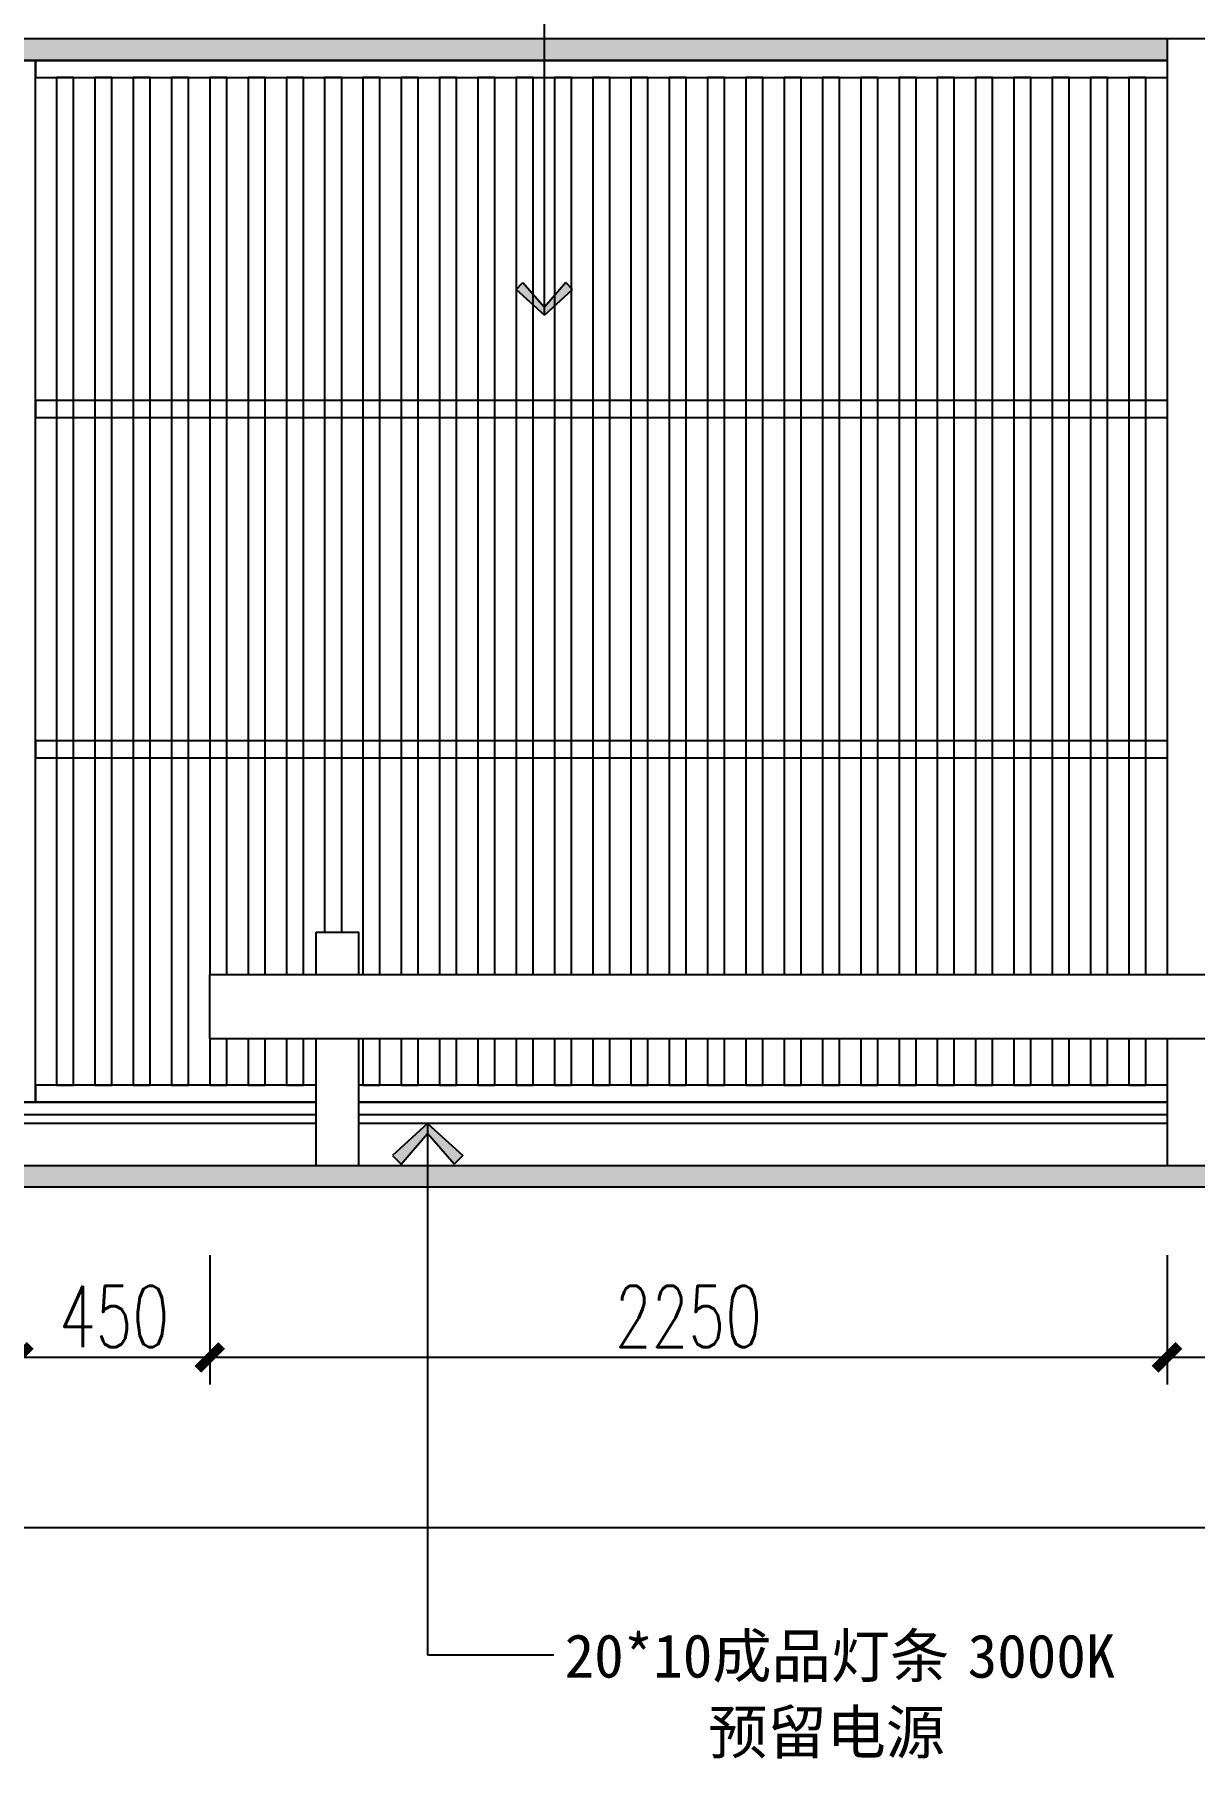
# Model space of a CAD drawing. Header units: millimetres. Extents: x 5625199 to 7433318, y -3316392 to -2552493.
# Drawn here: x 5952634 to 5955360, y -2677916 to -2673862 of the extents above; entities that cross this region are included whole.
import ezdxf
from ezdxf.enums import TextEntityAlignment as Align

# ---------------------------------------------------------------- set-up
doc = ezdxf.new("R2010")
doc.units = ezdxf.units.MM
doc.header["$PDMODE"] = 35
doc.header["$PDSIZE"] = -10
for name, color, linetype in [('155', 155, 'Continuous'), ('DIM', 7, 'Continuous'), ('PL-固定家具', 155, 'Continuous'), ('PL-天花', 30, 'Continuous')]:
    doc.layers.add(name, color=color, linetype=linetype)
doc.styles.add('03.YBC-宋体2.5', font='', dxfattribs={"width": 0.8, "height": 2.5})
doc.styles.add('XZC', font='SIMPLEX.SHX', dxfattribs={"width": 0.7, "bigfont": 'hztxt.shx'})
doc.styles.add('标注-尺寸', font='simplex.shx', dxfattribs={"width": 0.7})
doc.styles.get('03.YBC-宋体2.5').set_extended_font_data('SimSun')
doc.linetypes.add('LED_LINE', pattern='A,12.7,-5.08,["LED",XZC,S=2.54,R=0,X=-2.54,Y=-1.27],-6.35', length=24.13)
doc.dimstyles.new('90', dxfattribs={"dimscale": 0.9, "dimtxt": 150, "dimasz": 50, "dimexe": 120, "dimexo": 150, "dimgap": 30, "dimtad": 1, "dimdec": 0, "dimrnd": 5, "dimdsep": 46, "dimtxsty": '标注-尺寸', "dimblk": 'ARCHTICK', "dimcen": 0.2, "dimclrd": 8, "dimclre": 8, "dimclrt": 2, "dimadec": 0, "dimazin": 0, "dimtfac": 1, "dimtdec": 0, "dimtmove": 2, "dimatfit": 3, "dimldrblk": 'ccccc', "dimfxl": 300, "dimfxlon": 1, "dimtolj": 1, "dimtzin": 0, "dimarcsym": 0})
doc.dimstyles.new('副本 100', dxfattribs={"dimscale": 0.8, "dimtxt": 180, "dimasz": 70, "dimexe": 80, "dimexo": 100, "dimgap": 30, "dimtad": 1, "dimdec": 0, "dimrnd": 5, "dimdsep": 46, "dimtxsty": '标注-尺寸', "dimblk": 'ARCHTICK', "dimcen": 0.2, "dimdle": 5, "dimclrd": 8, "dimclre": 8, "dimclrt": 2, "dimadec": 0, "dimazin": 0, "dimtfac": 1, "dimtdec": 0, "dimtmove": 2, "dimatfit": 3, "dimldrblk": 'ccccc', "dimfxl": 300, "dimfxlon": 1, "dimtolj": 1, "dimtzin": 0, "dimarcsym": 0})

# ---------------------------------------------------------------- blocks, each defined once
blk = doc.blocks.new('_ArchTick')
at = {"color": 0, "linetype": 'ByBlock', "const_width": 0.4}
blk.add_lwpolyline([(-0.5, -0.5), (0.5, 0.5)], dxfattribs=at)
blk = doc.blocks.new('*D200')
at = {"layer": '155', "color": 8, "lineweight": -2, "ltscale": 500, "transparency": 16777216}
for p, q in [((5952595.8, -2676732.7), (5952595.8, -2677036.7)), ((5953045.8, -2676732.7), (5953045.8, -2677036.7)), ((5952591.8, -2676972.7), (5953049.8, -2676972.7))]:
    blk.add_line(p, q, dxfattribs=at)
at = {"layer": 'Defpoints', "color": 0, "transparency": 16777216}
for p in [(5953045.8, -2676222.7), (5952595.8, -2676372.7), (5953045.8, -2676972.7)]:
    blk.add_point(p, dxfattribs=at)
at = {"layer": '155', "color": 8, "linetype": 'ByBlock', "lineweight": -2, "transparency": 16777216, "xscale": 56, "yscale": 56, "zscale": 56, "rotation": 180}
blk.add_blockref('_ArchTick', (5952595.8, -2676972.7), dxfattribs=at)
at = {"layer": '155', "color": 8, "linetype": 'ByBlock', "lineweight": -2, "transparency": 16777216, "xscale": 56, "yscale": 56, "zscale": 56}
blk.add_blockref('_ArchTick', (5953045.8, -2676972.7), dxfattribs=at)
at = {"layer": '155', "color": 2, "ltscale": 500, "transparency": 16777216, "insert": (5952820.8, -2676876.7), "char_height": 144, "attachment_point": 5, "style": '标注-尺寸'}
blk.add_mtext('\\A1;450', dxfattribs=at)
blk = doc.blocks.new('ccccc')
h = blk.add_hatch(color=44)
h.dxf.hatch_style = 1
h.paths.add_polyline_path([(-1.713, -1.115), (-1.349, -1.475), (0, 0), (-1.349, 1.475), (-1.713, 1.115), (-0.424, 0)])
at = {"color": 44}
for p, q in [((-1.349, 1.475), (-1.713, 1.115)), ((0, 0), (-1.349, 1.475)), ((-1.713, 1.115), (-0.424, 0)), ((-0.424, 0), (-5.067, 0)), ((-1.713, -1.115), (-0.424, 0)), ((0, 0), (-1.349, -1.475)), ((-1.349, -1.475), (-1.713, -1.115))]:
    blk.add_line(p, q, dxfattribs=at)
blk = doc.blocks.new('*D201')
at = {"layer": '155', "color": 8, "lineweight": -2, "ltscale": 500, "transparency": 16777216}
for p, q in [((5953045.8, -2676732.7), (5953045.8, -2677036.7)), ((5955295.8, -2676732.7), (5955295.8, -2677036.7)), ((5953041.8, -2676972.7), (5955299.8, -2676972.7))]:
    blk.add_line(p, q, dxfattribs=at)
at = {"layer": 'Defpoints', "color": 0, "transparency": 16777216}
for p in [(5953045.8, -2676222.7), (5955295.8, -2676277.7), (5955295.8, -2676972.7)]:
    blk.add_point(p, dxfattribs=at)
at = {"layer": '155', "color": 8, "linetype": 'ByBlock', "lineweight": -2, "transparency": 16777216, "xscale": 56, "yscale": 56, "zscale": 56, "rotation": 180}
blk.add_blockref('_ArchTick', (5953045.8, -2676972.7), dxfattribs=at)
at = {"layer": '155', "color": 8, "linetype": 'ByBlock', "lineweight": -2, "transparency": 16777216, "xscale": 56, "yscale": 56, "zscale": 56}
blk.add_blockref('_ArchTick', (5955295.8, -2676972.7), dxfattribs=at)
at = {"layer": '155', "color": 2, "ltscale": 500, "transparency": 16777216, "insert": (5954170.8, -2676876.7), "char_height": 144, "attachment_point": 5, "style": '标注-尺寸'}
blk.add_mtext('\\A1;2250', dxfattribs=at)
blk = doc.blocks.new('*D202')
at = {"layer": '155', "color": 8, "lineweight": -2, "ltscale": 500, "transparency": 16777216}
for p, q in [((5955295.8, -2676732.7), (5955295.8, -2677036.7)), ((5955745.8, -2676732.7), (5955745.8, -2677036.7)), ((5955291.8, -2676972.7), (5955749.8, -2676972.7))]:
    blk.add_line(p, q, dxfattribs=at)
at = {"layer": 'Defpoints', "color": 0, "transparency": 16777216}
for p in [(5955295.8, -2676277.7), (5955745.8, -2676277.7), (5955745.8, -2676972.7)]:
    blk.add_point(p, dxfattribs=at)
at = {"layer": '155', "color": 8, "linetype": 'ByBlock', "lineweight": -2, "transparency": 16777216, "xscale": 56, "yscale": 56, "zscale": 56, "rotation": 180}
blk.add_blockref('_ArchTick', (5955295.8, -2676972.7), dxfattribs=at)
at = {"layer": '155', "color": 8, "linetype": 'ByBlock', "lineweight": -2, "transparency": 16777216, "xscale": 56, "yscale": 56, "zscale": 56}
blk.add_blockref('_ArchTick', (5955745.8, -2676972.7), dxfattribs=at)
at = {"layer": '155', "color": 2, "ltscale": 500, "transparency": 16777216, "insert": (5955520.8, -2676876.7), "char_height": 144, "attachment_point": 5, "style": '标注-尺寸'}
blk.add_mtext('\\A1;450', dxfattribs=at)
blk = doc.blocks.new('*D365')
at = {"layer": '155', "color": 8, "lineweight": -2, "ltscale": 500, "transparency": 16777216}
for p, q in [((5951315.7, -2677132.7), (5951315.7, -2677436.7)), ((5969235.9, -2677132.7), (5969235.9, -2677436.7)), ((5951311.7, -2677372.7), (5969239.9, -2677372.7))]:
    blk.add_line(p, q, dxfattribs=at)
at = {"layer": 'Defpoints', "color": 0, "transparency": 16777216}
for p in [(5951315.7, -2676522.7), (5969235.9, -2676522.7), (5969235.9, -2677372.7)]:
    blk.add_point(p, dxfattribs=at)
at = {"layer": '155', "color": 8, "linetype": 'ByBlock', "lineweight": -2, "transparency": 16777216, "xscale": 56, "yscale": 56, "zscale": 56, "rotation": 180}
blk.add_blockref('_ArchTick', (5951315.7, -2677372.7), dxfattribs=at)
at = {"layer": '155', "color": 8, "linetype": 'ByBlock', "lineweight": -2, "transparency": 16777216, "xscale": 56, "yscale": 56, "zscale": 56}
blk.add_blockref('_ArchTick', (5969235.9, -2677372.7), dxfattribs=at)
at = {"layer": '155', "color": 2, "ltscale": 500, "transparency": 16777216, "insert": (5960275.8, -2677276.7), "char_height": 144, "attachment_point": 5, "style": '标注-尺寸'}
blk.add_mtext('\\A1;17920', dxfattribs=at)

msp = doc.modelspace()

# ---------------------------------------------------------------- hatches: boundary and pattern name
at = {"layer": '155', "ltscale": 500}
h = msp.add_hatch(dxfattribs=at)
h.set_pattern_fill('CONC', color=250, scale=8)
h.set_pattern_definition([(0, (273595.86, -417279.7), (0, 203.2), [0, -203.2]), (0, (273597.9, -417350.83), (0, 203.2), [0, -203.2]), (0, (273604, -417241.1), (0, 203.2), [0, -203.2]), (338.1986, (273498.33, -417304.09), (609.60005548, -203.19998181), [21.8852496, -1072.3802784]), (216.8699, (273518.65, -417312.22), (609.5999833, 406.40002505), [10.16, -1005.84]), (130.6013, (273510.52, -417318.315), (1016.000085595, -1219.19980049), [18.734024, -1854.677317]), (206.5651, (273443.465, -417342.7), (-203.1998289, -203.2002661), [4.543755, -449.8252624]), (326.3099, (273439.4, -417344.73), (406.39991014, -203.20027117), [7.326579, -725.321587]), (108.4349, (273445.497, -417348.795), (-203.19967553, 406.4000883), [6.4257936, -636.149096]), (225, (273573.51, -417363.02), (-3e-14, -203.200063), [8.620963, -278.7471184]), (0, (273567.42, -417369.12), (203.2, 203.2), [12.192, -191.008]), (135, (273579.61, -417369.12), (-203.200065, 1e-14), [8.62096, -278.7471184]), (251.5651, (273549.13, -417232.97), (203.199675, 406.40009185), [6.425792, -636.149096]), (0, (273547.1, -417239.07), (203.2, 203.2), [10.16, -193.04]), (143.1301, (273557.257, -417239.067), (-609.5999833, 406.40002505), [10.16, -1005.84]), (213.6901, (273441.43, -417230.94), (406.3999075, 203.2002694), [7.326576, -725.321587]), (341.5651, (273435.337, -417235.003), (-406.40009185, 203.199675), [12.851584, -629.7233024]), (126.8699, (273447.53, -417239.067), (406.40002505, -609.5999833), [10.16, -1005.84]), (0, (273500.36, -417239.07), (0, 203.2), [0, -203.2]), (0, (273445.5, -417291.9), (0, 203.2), [0, -203.2]), (0, (273502.4, -417367.08), (0, 203.2), [0, -203.2]), (0, (273557.26, -417304.1), (0, 203.2), [0, -203.2]), (0, (273498.33, -417269.55), (0, 203.2), [0, -203.2]), (0, (273453.62, -417263.45), (0, 203.2), [0, -203.2]), (0, (273471.91, -417275.64), (0, 203.2), [0, -203.2]), (0, (273463.78, -417324.41), (0, 203.2), [0, -203.2]), (0, (273415.02, -417316.28), (0, 203.2), [0, -203.2]), (0, (273417.05, -417269.55), (0, 203.2), [0, -203.2]), (0, (273410.95, -417224.84), (0, 203.2), [0, -203.2]), (0, (273473.94, -417216.72), (0, 203.2), [0, -203.2]), (0, (273518.65, -417208.59), (0, 203.2), [0, -203.2]), (0, (273589.77, -417216.72), (0, 203.2), [0, -203.2]), (0, (273541, -417279.7), (0, 203.2), [0, -203.2]), (0, (273520.68, -417243.13), (0, 203.2), [0, -203.2]), (0, (273536.94, -417340.67), (0, 203.2), [0, -203.2]), (0, (273475.98, -417350.83), (0, 203.2), [0, -203.2]), (0, (273536.94, -417395.53), (0, 203.2), [0, -203.2]), (0, (273469.88, -417383.34), (0, 203.2), [0, -203.2]), (0, (273404.86, -417389.44), (0, 203.2), [0, -203.2]), (0, (273429.24, -417399.6), (0, 203.2), [0, -203.2]), (0, (273431.27, -417371.15), (0, 203.2), [0, -203.2]), (0, (273567.42, -417403.66), (0, 203.2), [0, -203.2]), (0, (273591.8, -417320.35), (0, 203.2), [0, -203.2]), (0, (273581.64, -417259.39), (0, 203.2), [0, -203.2]), (0, (273488.17, -417405.7), (0, 203.2), [0, -203.2])])
h.paths.add_polyline_path([(5952595.8, -2673922.72), (5952635.8, -2673922.72), (5955295.8, -2673922.72), (5955295.8, -2673870.85), (5951315.69, -2673870.85), (5951315.69, -2673922.72), (5951715.69, -2673922.72), (5951755.69, -2673922.72), (5952555.8, -2673922.72)])
h = msp.add_hatch(color=250, dxfattribs=at)
h.dxf.hatch_style = 1
h.paths.add_polyline_path([(5951315.69, -2676572.72), (5969235.86, -2676572.72), (5969235.86, -2676522.72), (5951315.69, -2676522.72)])

# ---------------------------------------------------------------- linework, layer by layer
msp.add_line((5951315.69, -2673870.85), (5956975.8, -2673870.85), dxfattribs=at)
at = {"layer": '155', "color": 4, "ltscale": 500}
for p, q in [((5955295.8, -2673870.85), (5955295.8, -2676072.72)), ((5955295.8, -2676222.72), (5955295.8, -2676522.72))]:
    msp.add_line(p, q, dxfattribs=at)
at = {"layer": '155', "color": 5, "ltscale": 500}
msp.add_line((5951315.69, -2673922.72), (5955295.8, -2673922.72), dxfattribs=at)
at = {"layer": '155', "color": 8, "ltscale": 500}
for p, q in [((5953295.8, -2675972.72), (5953395.8, -2675972.72)), ((5953295.8, -2676072.72), (5953295.8, -2675972.72)), ((5953395.8, -2676072.72), (5953395.8, -2675972.72)), ((5953045.8, -2676072.72), (5953395.8, -2676072.72)), ((5953045.8, -2676222.72), (5953045.8, -2676072.72)), ((5953395.8, -2676072.72), (5955745.8, -2676072.72)), ((5953045.8, -2676222.72), (5953395.8, -2676222.72)), ((5953295.8, -2676522.72), (5953295.8, -2676222.72)), ((5953395.8, -2676522.72), (5953395.8, -2676222.72)), ((5953395.8, -2676222.72), (5956545.8, -2676222.72))]:
    msp.add_line(p, q, dxfattribs=at)
at = {"layer": '155', "color": 3, "ltscale": 500}
for p, q in [((5953295.8, -2676372.72), (5951715.69, -2676372.72)), ((5955295.8, -2676372.72), (5953395.8, -2676372.72)), ((5953295.8, -2676422.72), (5951715.69, -2676422.72)), ((5955295.8, -2676422.72), (5953395.8, -2676422.72))]:
    msp.add_line(p, q, dxfattribs=at)
at = {"layer": '155', "color": 0, "ltscale": 500}
for p, q in [((5969235.86, -2676522.72), (5951315.69, -2676522.72)), ((5969375.86, -2676572.72), (5951175.69, -2676572.72))]:
    msp.add_line(p, q, dxfattribs=at)
at = {"layer": 'PL-固定家具', "color": 155, "ltscale": 500}
msp.add_lwpolyline([(5952635.8, -2673922.72), (5952595.8, -2673922.72), (5952595.8, -2676372.72), (5952635.8, -2676372.72)], close=True, dxfattribs=at)
for points in [[(5955295.8, -2673922.72), (5952635.8, -2673922.72), (5952635.8, -2673962.72), (5955295.8, -2673962.72)], [(5955295.8, -2674722.72), (5952635.8, -2674722.72), (5952635.8, -2674762.72), (5955295.8, -2674762.72)], [(5955295.8, -2675522.72), (5952635.8, -2675522.72), (5952635.8, -2675562.72), (5955295.8, -2675562.72)], [(5953295.8, -2676332.72), (5952635.8, -2676332.72), (5952635.8, -2676372.72), (5953295.8, -2676372.72)], [(5955295.8, -2676332.72), (5953395.8, -2676332.72)], [(5953395.8, -2676372.72), (5955295.8, -2676372.72)]]:
    msp.add_lwpolyline(points, dxfattribs=at)
at = {"layer": 'PL-固定家具', "color": 250, "ltscale": 500}
for points in [[(5952685.8, -2673962.72), (5952685.8, -2676332.72), (5952725.8, -2676332.72), (5952725.8, -2673962.72)], [(5952775.8, -2673962.72), (5952775.8, -2676332.72), (5952815.8, -2676332.72), (5952815.8, -2673962.72)], [(5952865.8, -2673962.72), (5952865.8, -2676332.72), (5952905.8, -2676332.72), (5952905.8, -2673962.72)], [(5952955.8, -2673962.72), (5952955.8, -2676332.72), (5952995.8, -2676332.72), (5952995.8, -2673962.72)]]:
    msp.add_lwpolyline(points, close=True, dxfattribs=at)
for points in [[(5953085.8, -2676072.72), (5953085.8, -2673962.72), (5953045.8, -2673962.72), (5953045.8, -2676072.72)], [(5953175.8, -2676072.72), (5953175.8, -2673962.72), (5953135.8, -2673962.72), (5953135.8, -2676072.72)], [(5953265.8, -2676072.72), (5953265.8, -2673962.72), (5953225.8, -2673962.72), (5953225.8, -2676072.72)], [(5953355.8, -2675972.72), (5953355.8, -2673962.72), (5953315.8, -2673962.72), (5953315.8, -2675972.72)], [(5953445.8, -2676072.72), (5953445.8, -2673962.72), (5953405.8, -2673962.72), (5953405.8, -2676072.72)], [(5953535.8, -2676072.72), (5953535.8, -2673962.72), (5953495.8, -2673962.72), (5953495.8, -2676072.72)], [(5953625.8, -2676072.72), (5953625.8, -2673962.72), (5953585.8, -2673962.72), (5953585.8, -2676072.72)], [(5953715.8, -2676072.72), (5953715.8, -2673962.72), (5953675.8, -2673962.72), (5953675.8, -2676072.72)], [(5953805.8, -2676072.72), (5953805.8, -2673962.72), (5953765.8, -2673962.72), (5953765.8, -2676072.72)], [(5953895.8, -2676072.72), (5953895.8, -2673962.72), (5953855.8, -2673962.72), (5953855.8, -2676072.72)], [(5953985.8, -2676072.72), (5953985.8, -2673962.72), (5953945.8, -2673962.72), (5953945.8, -2676072.72)], [(5954075.8, -2676072.72), (5954075.8, -2673962.72), (5954035.8, -2673962.72), (5954035.8, -2676072.72)], [(5954165.8, -2676072.72), (5954165.8, -2673962.72), (5954125.8, -2673962.72), (5954125.8, -2676072.72)], [(5954255.8, -2676072.72), (5954255.8, -2673962.72), (5954215.8, -2673962.72), (5954215.8, -2676072.72)], [(5954345.8, -2676072.72), (5954345.8, -2673962.72), (5954305.8, -2673962.72), (5954305.8, -2676072.72)], [(5954435.8, -2676072.72), (5954435.8, -2673962.72), (5954395.8, -2673962.72), (5954395.8, -2676072.72)], [(5954525.8, -2676072.72), (5954525.8, -2673962.72), (5954485.8, -2673962.72), (5954485.8, -2676072.72)], [(5954615.8, -2676072.72), (5954615.8, -2673962.72), (5954575.8, -2673962.72), (5954575.8, -2676072.72)], [(5954705.8, -2676072.72), (5954705.8, -2673962.72), (5954665.8, -2673962.72), (5954665.8, -2676072.72)], [(5954795.8, -2676072.72), (5954795.8, -2673962.72), (5954755.8, -2673962.72), (5954755.8, -2676072.72)], [(5954885.8, -2676072.72), (5954885.8, -2673962.72), (5954845.8, -2673962.72), (5954845.8, -2676072.72)], [(5954975.8, -2676072.72), (5954975.8, -2673962.72), (5954935.8, -2673962.72), (5954935.8, -2676072.72)], [(5955065.8, -2676072.72), (5955065.8, -2673962.72), (5955025.8, -2673962.72), (5955025.8, -2676072.72)], [(5955155.8, -2676072.72), (5955155.8, -2673962.72), (5955115.8, -2673962.72), (5955115.8, -2676072.72)], [(5955245.8, -2676072.72), (5955245.8, -2673962.72), (5955205.8, -2673962.72), (5955205.8, -2676072.72)], [(5955295.8, -2673962.72), (5955295.8, -2676072.72)], [(5953045.8, -2676222.72), (5953045.8, -2676332.72), (5953085.8, -2676332.72), (5953085.8, -2676222.72)], [(5953135.8, -2676222.72), (5953135.8, -2676332.72), (5953175.8, -2676332.72), (5953175.8, -2676222.72)], [(5953225.8, -2676222.72), (5953225.8, -2676332.72), (5953265.8, -2676332.72), (5953265.8, -2676222.72)], [(5953405.8, -2676222.72), (5953405.8, -2676332.72), (5953445.8, -2676332.72), (5953445.8, -2676222.72)], [(5953495.8, -2676222.72), (5953495.8, -2676332.72), (5953535.8, -2676332.72), (5953535.8, -2676222.72)], [(5953585.8, -2676222.72), (5953585.8, -2676332.72), (5953625.8, -2676332.72), (5953625.8, -2676222.72)], [(5953675.8, -2676222.72), (5953675.8, -2676332.72), (5953715.8, -2676332.72), (5953715.8, -2676222.72)], [(5953765.8, -2676222.72), (5953765.8, -2676332.72), (5953805.8, -2676332.72), (5953805.8, -2676222.72)], [(5953855.8, -2676222.72), (5953855.8, -2676332.72), (5953895.8, -2676332.72), (5953895.8, -2676222.72)], [(5953945.8, -2676222.72), (5953945.8, -2676332.72), (5953985.8, -2676332.72), (5953985.8, -2676222.72)], [(5954035.8, -2676222.72), (5954035.8, -2676332.72), (5954075.8, -2676332.72), (5954075.8, -2676222.72)], [(5954125.8, -2676222.72), (5954125.8, -2676332.72), (5954165.8, -2676332.72), (5954165.8, -2676222.72)], [(5954215.8, -2676222.72), (5954215.8, -2676332.72), (5954255.8, -2676332.72), (5954255.8, -2676222.72)], [(5954305.8, -2676222.72), (5954305.8, -2676332.72), (5954345.8, -2676332.72), (5954345.8, -2676222.72)], [(5954395.8, -2676222.72), (5954395.8, -2676332.72), (5954435.8, -2676332.72), (5954435.8, -2676222.72)], [(5954485.8, -2676222.72), (5954485.8, -2676332.72), (5954525.8, -2676332.72), (5954525.8, -2676222.72)], [(5954575.8, -2676222.72), (5954575.8, -2676332.72), (5954615.8, -2676332.72), (5954615.8, -2676222.72)], [(5954665.8, -2676222.72), (5954665.8, -2676332.72), (5954705.8, -2676332.72), (5954705.8, -2676222.72)], [(5954755.8, -2676222.72), (5954755.8, -2676332.72), (5954795.8, -2676332.72), (5954795.8, -2676222.72)], [(5954845.8, -2676222.72), (5954845.8, -2676332.72), (5954885.8, -2676332.72), (5954885.8, -2676222.72)], [(5954935.8, -2676222.72), (5954935.8, -2676332.72), (5954975.8, -2676332.72), (5954975.8, -2676222.72)], [(5955025.8, -2676222.72), (5955025.8, -2676332.72), (5955065.8, -2676332.72), (5955065.8, -2676222.72)], [(5955115.8, -2676222.72), (5955115.8, -2676332.72), (5955155.8, -2676332.72), (5955155.8, -2676222.72)], [(5955205.8, -2676222.72), (5955205.8, -2676332.72), (5955245.8, -2676332.72), (5955245.8, -2676222.72)], [(5955295.8, -2676222.72), (5955295.8, -2676332.72)]]:
    msp.add_lwpolyline(points, dxfattribs=at)
at = {"layer": 'PL-天花', "color": 2, "linetype": 'LED_LINE', "ltscale": 0.3}
for p, q in [((5953295.8, -2676402.72), (5951715.69, -2676402.72)), ((5955295.8, -2676402.72), (5953395.8, -2676402.72))]:
    msp.add_line(p, q, dxfattribs=at)

# ---------------------------------------------------------------- texts
at = {"color": 50, "style": '03.YBC-宋体2.5', "flags": 8}
for tag, p in [('20*10成品灯条', (5954331.91, -2677674.8)), ('3000K', (5955000.82, -2677675.07)), ('预留电源', (5954495.66, -2677854.01))]:
    msp.add_attdef(tag, text='材料名称', height=102.06, dxfattribs=at).set_placement(p, align=Align.MIDDLE_CENTER)

# ---------------------------------------------------------------- dimensions: what is measured, and where the dimension line sits
at = {"layer": '155', "ltscale": 500}
for base, p1, p2, picture, middle in [((5953045.8, -2676972.72), (5952595.8, -2676372.72), (5953045.8, -2676222.72), '*D200', (5952820.8, -2676876.72)), ((5955295.8, -2676972.72), (5953045.8, -2676222.72), (5955295.8, -2676277.72), '*D201', (5954170.8, -2676876.72)), ((5955745.8, -2676972.72), (5955295.8, -2676277.72), (5955745.8, -2676277.72), '*D202', (5955520.8, -2676876.72)), ((5969235.86, -2677372.72), (5951315.69, -2676522.72), (5969235.86, -2676522.72), '*D365', (5960275.77, -2677276.72))]:
    dim = msp.add_linear_dim(base=base, p1=p1, p2=p2, dimstyle='副本 100', dxfattribs=at)
    dim.commit()
    dim.dimension.update_dxf_attribs({"geometry": picture, "text_midpoint": middle})

# ---------------------------------------------------------------- leaders
msp.add_leader([(5953557.88, -2676422.72), (5953557.88, -2677672.45), (5953854.58, -2677672.45)], dimstyle='副本 100', override={"dimgap": 30, "dimtad": 0}, dxfattribs=at)
at = {"layer": 'DIM'}
msp.add_leader([(5953832.15, -2674521.86), (5953832.15, -2672002.18), (5954159.37, -2672002.18)], dimstyle='90', dxfattribs=at)

doc.saveas('drawing.dxf')
